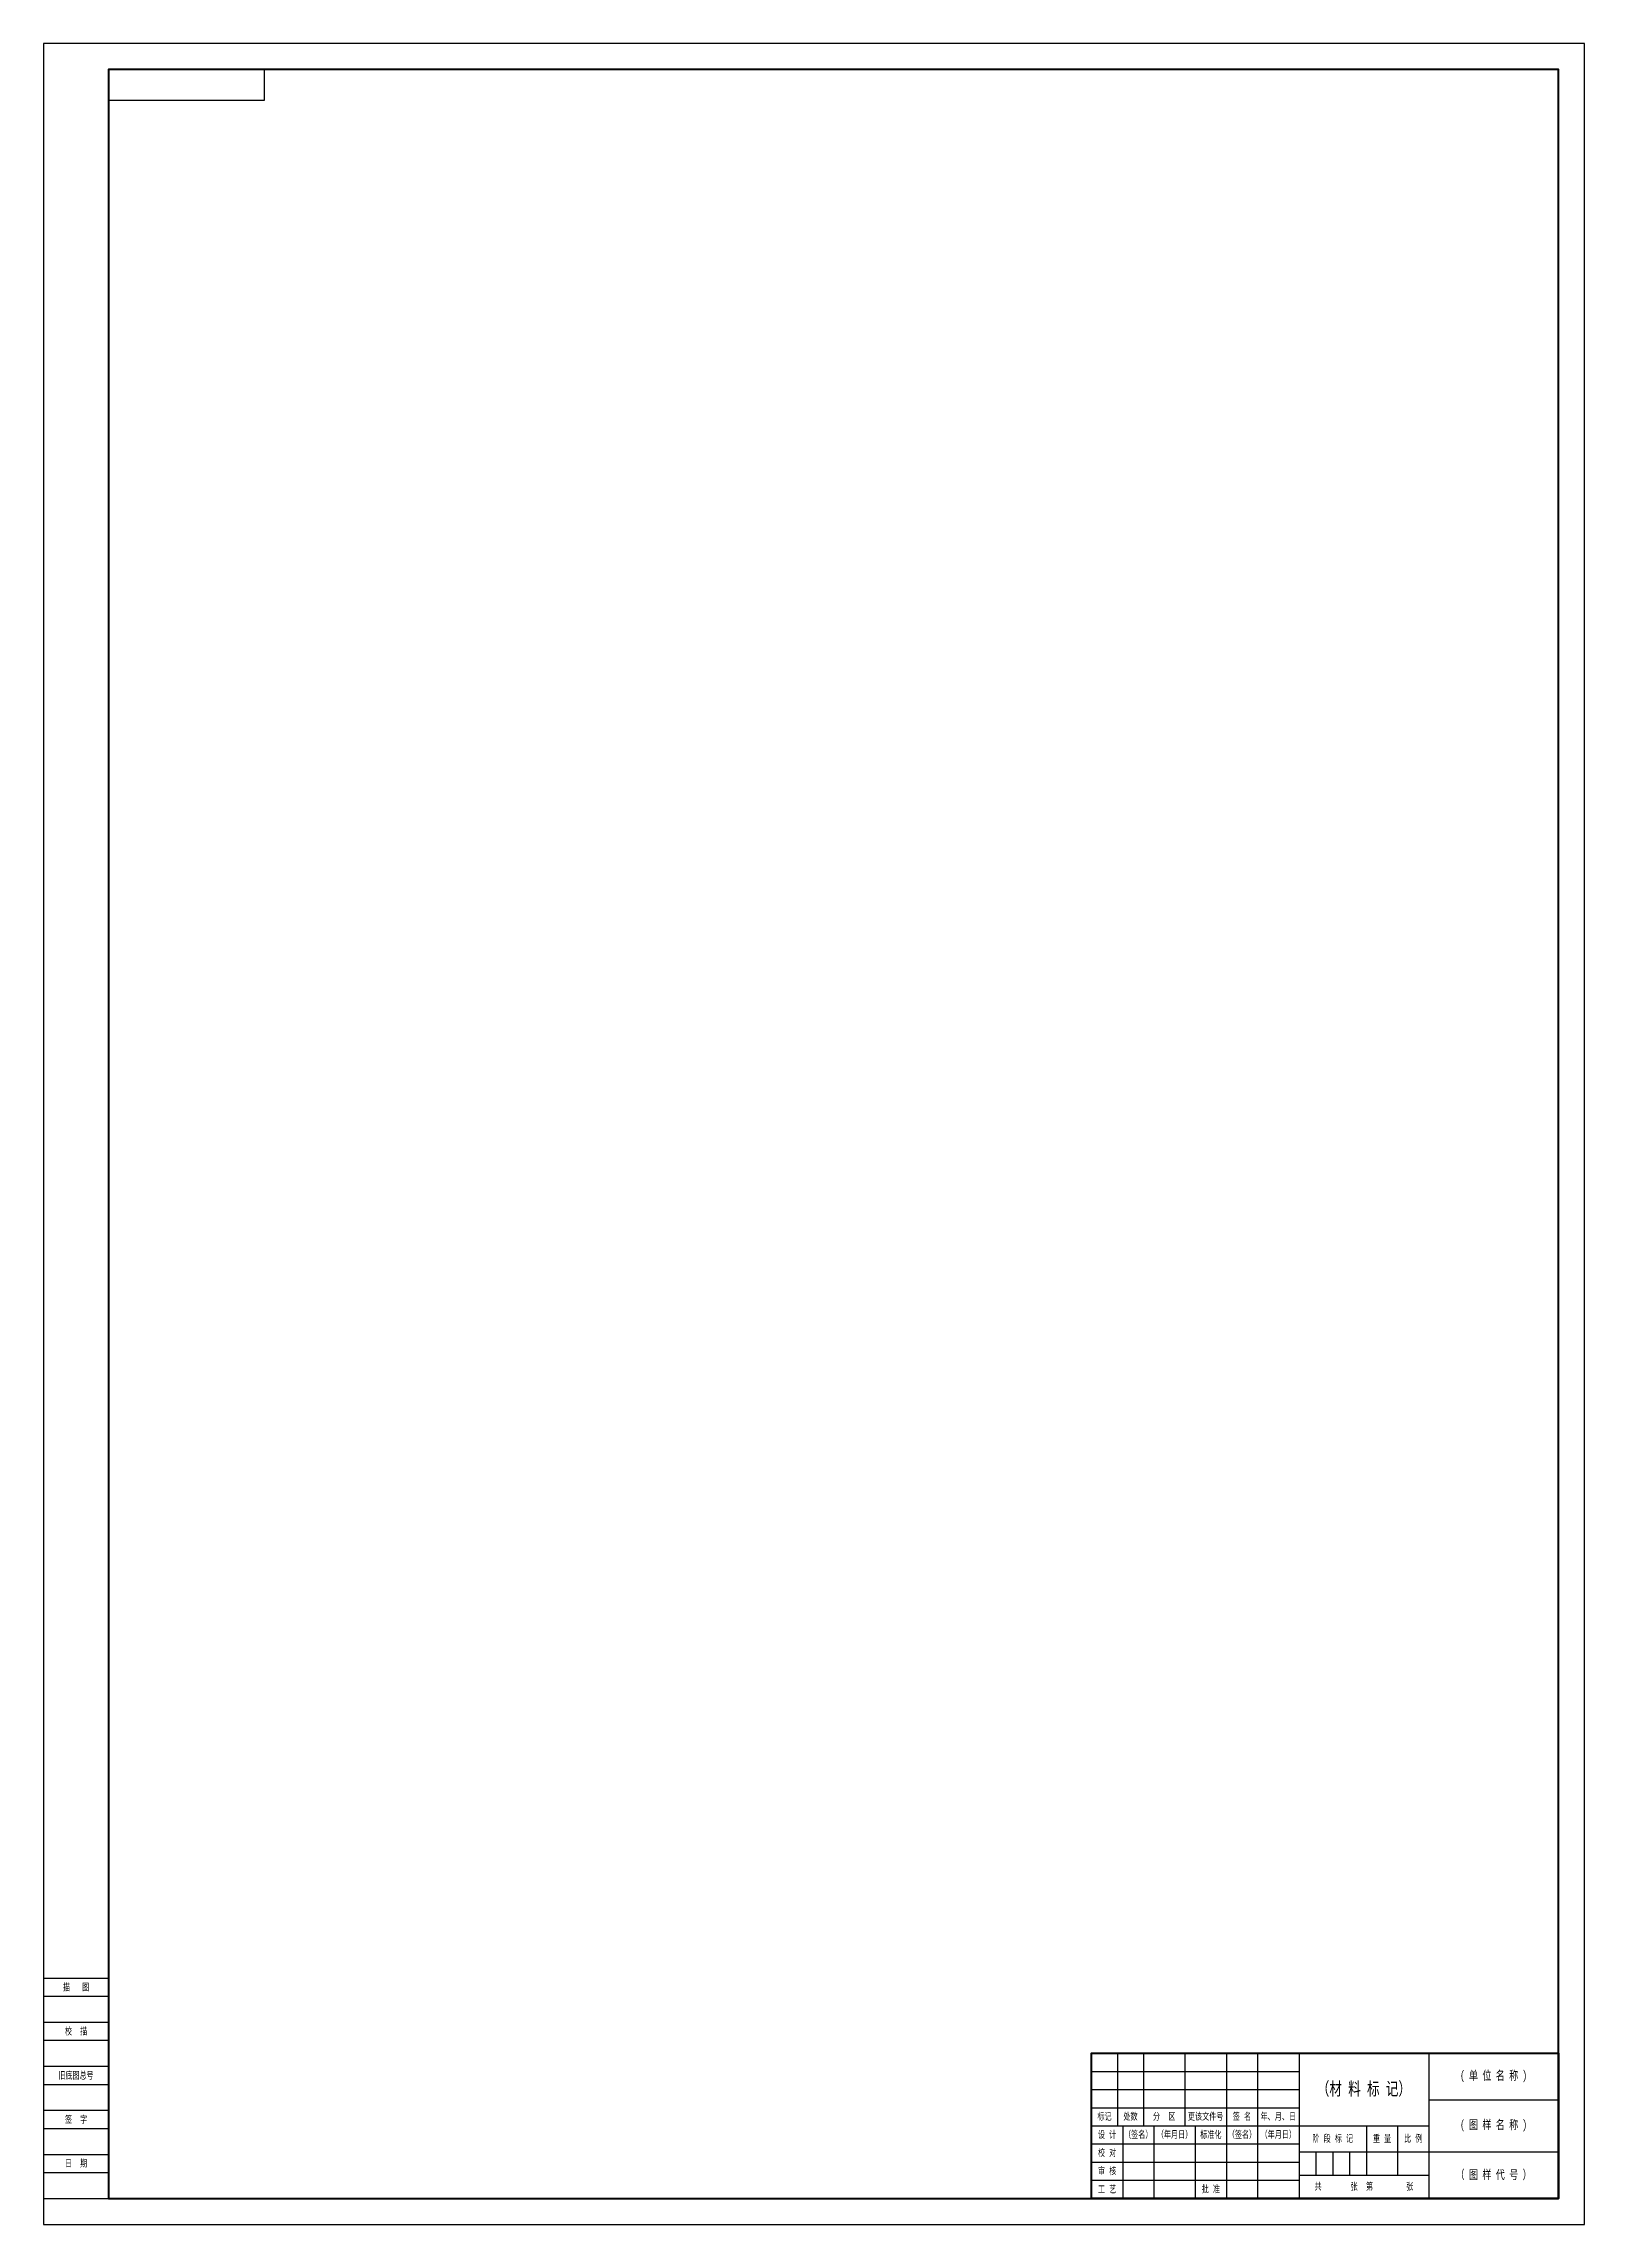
# Model space of a CAD drawing. Header units: millimetres. Extents: x 1239 to 1833, y 3717 to 4558.
import ezdxf
from ezdxf.enums import TextEntityAlignment as Align

# ---------------------------------------------------------------- set-up
doc = ezdxf.new("R2010")
doc.units = ezdxf.units.MM
doc.styles.add('样式 1', font='SimSun.ttf', dxfattribs={"width": 0.71})

msp = doc.modelspace()

# ---------------------------------------------------------------- linework, layer by layer
for p, q in [((1239, 3812), (1264, 3812)), ((1239, 3805), (1264, 3805)), ((1239, 3795), (1264, 3795)), ((1239, 3788), (1264, 3788)), ((1239, 3778), (1264, 3778)), ((1653, 3783), (1653, 3755)), ((1663, 3783), (1663, 3755)), ((1679, 3783), (1679, 3755)), ((1695, 3783), (1695, 3727)), ((1707, 3783), (1707, 3727)), ((1723, 3783), (1723, 3727)), ((1773, 3783), (1773, 3727)), ((1239, 3771), (1264, 3771)), ((1643, 3776), (1723, 3776)), ((1643, 3769), (1723, 3769)), ((1239, 3761), (1264, 3761)), ((1643, 3762), (1723, 3762)), ((1773, 3765), (1823, 3765)), ((1239, 3754), (1264, 3754)), ((1643, 3755), (1773, 3755)), ((1655, 3755), (1655, 3727)), ((1667, 3755), (1667, 3727)), ((1683, 3755), (1683, 3727)), ((1749, 3755), (1749, 3736)), ((1761, 3755), (1761, 3736)), ((1239, 3744), (1264, 3744)), ((1643, 3748), (1723, 3748)), ((1723, 3745), (1823, 3745)), ((1729.5, 3745), (1729.5, 3736)), ((1736, 3745), (1736, 3736)), ((1742.5, 3745), (1742.5, 3736)), ((1239, 3737), (1264, 3737)), ((1643, 3741), (1723, 3741)), ((1723, 3736), (1773, 3736)), ((1239, 3727), (1264, 3727)), ((1643, 3734), (1723, 3734))]:
    msp.add_line(p, q)
for points in [[(1239, 3717), (1833, 3717), (1833, 4558), (1239, 4558)], [(1324, 4536), (1264, 4536), (1264, 4548), (1324, 4548)]]:
    msp.add_lwpolyline(points, close=True)
at = {"lineweight": 70}
for points in [[(1264, 3727), (1823, 3727), (1823, 4548), (1264, 4548)], [(1823, 3727), (1643, 3727), (1643, 3783), (1823, 3783)]]:
    msp.add_lwpolyline(points, close=True, dxfattribs=at)

# ---------------------------------------------------------------- texts
at = {"style": '样式 1', "width": 0.7}
for s, p in [('描   图', (1251.5, 3808.5)), ('校  描', (1251.5, 3791.5)), ('旧底图总号', (1251.5, 3774.5)), ('签  字', (1251.5, 3757.5)), ('日  期', (1251.51, 3740.6))]:
    msp.add_text(s, height=2.75, dxfattribs=at).set_placement(p, align=Align.MIDDLE_CENTER)
at = {"attachment_point": 5, "style": '样式 1'}
for s, width, insert, char_height in [('( 单 位 名 称 )', 50, (1798, 3774), 3.5), ('（材 料 标 记）', 55.8227, (1748, 3769), 5), ('标记', 10, (1648, 3758.5), 2.75), ('{\\fFangSong_GB2312|b0|i0|c134|p49;处数}', 10, (1658, 3758.5), 2.75), ('分  区', 16, (1671, 3758.5), 2.75), ('更该文件号', 18.9744, (1687, 3758.5), 2.75), ('年、月、日', 16, (1715, 3758.5), 2.75), ('设 计', 12, (1649, 3751.5), 2.75), ('（签名）', 12, (1661, 3751.5), 2.75), ('（年月日）', 16, (1675, 3751.5), 2.75), ('标准化', 12, (1689, 3751.5), 2.75), ('（签名）', 12, (1701, 3751.5), 2.75), ('（年月日）', 16, (1715, 3751.5), 2.75), ('阶 段 标 记', 26, (1736, 3750), 2.75), ('重 量', 12, (1755, 3750), 2.75), ('比 例', 12, (1767, 3750), 2.75), ('( 图 样 名 称 )', 50, (1798, 3755), 3.5), ('校 对', 12, (1649, 3744.5), 2.75), ('审 核', 12, (1649, 3737.5), 2.75), ('（ 图 样 代 号 ）', 50, (1798, 3736), 3.5), ('工 艺', 12, (1649, 3730.5), 2.75), ('批 准', 12, (1689, 3730.5), 2.75), ('共       张  第        张', 50, (1748, 3731.5), 2.75)]:
    msp.add_mtext_dynamic_manual_height_columns(s, width=width, gutter_width=12.5, heights=[0], dxfattribs=dict(at, insert=insert, char_height=char_height))
at = {"insert": (1701, 3758.5), "char_height": 2.75, "attachment_point": 5, "style": '样式 1'}
msp.add_mtext_dynamic_auto_height_columns('签 名', width=12, gutter_width=12.5, height=7, count=1, dxfattribs=at)

doc.saveas('drawing.dxf')
